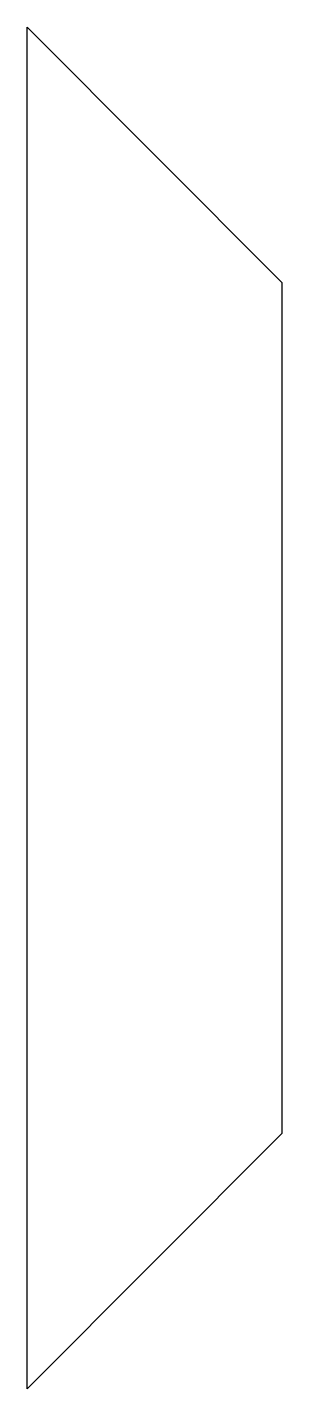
# Model space of a CAD drawing. Header units: millimetres. Extents: x -18 to -15, y 23.4 to 39.4.
import ezdxf

# ---------------------------------------------------------------- set-up
doc = ezdxf.new("R2010")
doc.units = ezdxf.units.MM
doc.layers.get('0').update_dxf_attribs({"linetype": 'CONTINUOUS'})

msp = doc.modelspace()

# ---------------------------------------------------------------- linework, layer by layer
msp.add_lwpolyline([(-15.009, 36.399), (-15.009, 26.399), (-18, 23.399), (-18, 39.399)], close=True)

doc.saveas('drawing.dxf')
